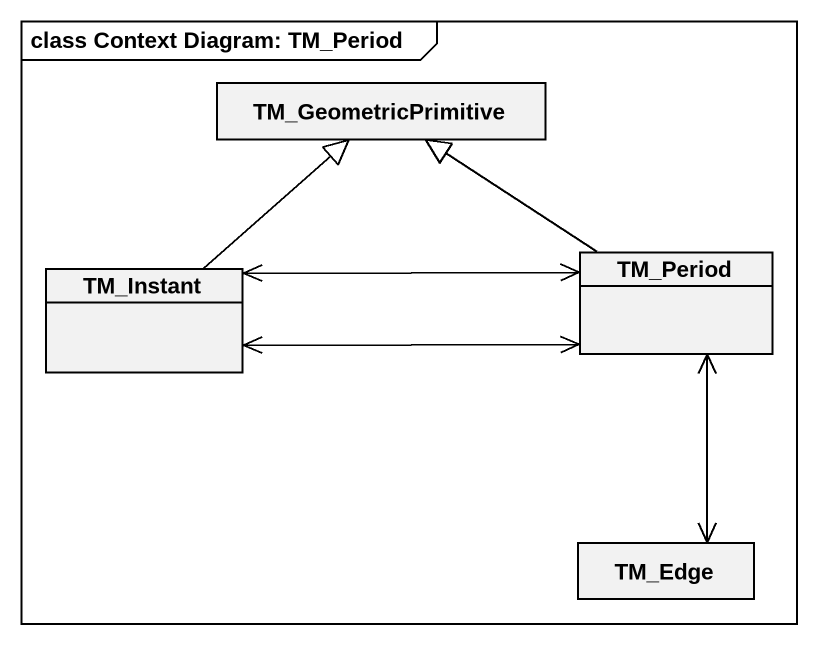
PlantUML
@startuml
mainframe class Context Diagram: TM_Period
hide circle
hide empty members
class TM_GeometricPrimitive
class TM_Instant
class TM_Period
class TM_Edge
TM_Instant -up-|> TM_GeometricPrimitive
TM_Instant <-right-> TM_Period
TM_Instant <-right-> TM_Period
TM_Period -up-|> TM_GeometricPrimitive
TM_Edge <-up-> TM_Period
@enduml
